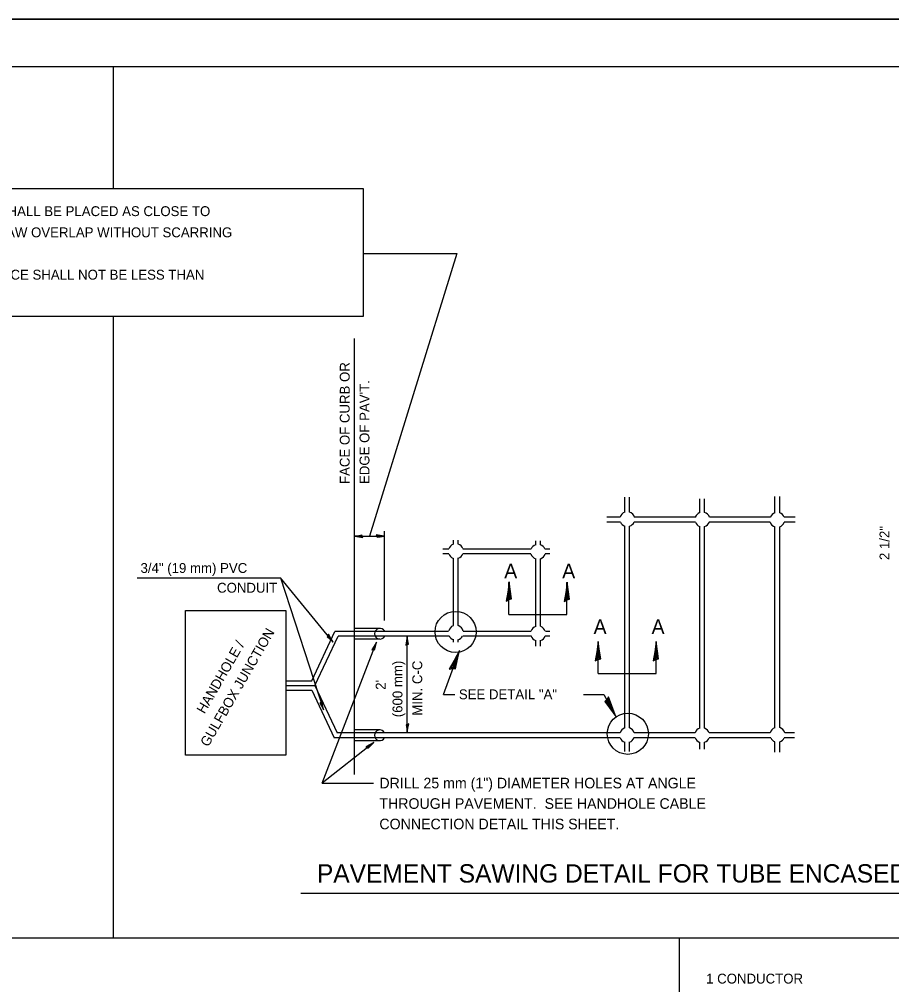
# Model space of a CAD drawing. Extents: x 1709823 to 1716999, y 1398858 to 1402388.
# Drawn here: x 1715257.1 to 1715442.5, y 1401786.9 to 1401992.1 of the extents above; entities that cross this region are included whole.
import ezdxf

# ---------------------------------------------------------------- set-up
doc = ezdxf.new("R2010")
doc.units = 0
for name, color, linetype in [('Design_EX_Roadway Dimensions', 7, 'Continuous'), ('Design_EX_Roadway Notes', 7, 'Continuous'), ('Level 48', 7, 'Continuous'), ('Sheets_50 Reference Boundary', 7, 'Continuous'), ('Sheets_General Details', 7, 'Continuous'), ('Sheets_Printer Plotting Border', 7, 'Continuous'), ('Signals_EX_Above Ground', 7, 'Continuous'), ('Signals_EX_Detector Loop', 7, 'Continuous'), ('Signals_EX_Underground Conduit', 7, 'Continuous')]:
    doc.layers.add(name, color=color, linetype=linetype)

msp = doc.modelspace()

# ---------------------------------------------------------------- linework, layer by layer
at = {"layer": 'Design_EX_Roadway Dimensions'}
for p, q in [((1715334.71, 1401864.34), (1715334.71, 1401883.32)), ((1715328.39, 1401882.27), (1715334.71, 1401882.27)), ((1715282.19, 1401873.41), (1715312.66, 1401873.41)), ((1715323.81, 1401859.77), (1715312.66, 1401873.41)), ((1715312.66, 1401873.41), (1715321.76, 1401845.34)), ((1715361.18, 1401865.62), (1715361.18, 1401872.42)), ((1715373.49, 1401865.62), (1715373.49, 1401872.42)), ((1715361.18, 1401865.62), (1715373.49, 1401865.62)), ((1715339.58, 1401840.45), (1715339.58, 1401861.01)), ((1715380.17, 1401853.07), (1715380.17, 1401859.87)), ((1715392.48, 1401853.07), (1715392.48, 1401859.87)), ((1715380.17, 1401853.07), (1715392.48, 1401853.07))]:
    msp.add_line(p, q, dxfattribs=at)
for points in [[(1715329.97, 1401882.24), (1715329.91, 1401882.48), (1715329.25, 1401882.38), (1715328.39, 1401882.27), (1715329.31, 1401882.14), (1715330.11, 1401882), (1715329.97, 1401882.24), (1715329.9, 1401882.4), (1715328.97, 1401882.27), (1715329.99, 1401882.09), (1715329.83, 1401882.29), (1715329.4, 1401882.26), (1715329.82, 1401882.19)], [(1715333.14, 1401882.29), (1715333.19, 1401882.06), (1715333.85, 1401882.16), (1715334.71, 1401882.27), (1715333.8, 1401882.39), (1715332.99, 1401882.53), (1715333.14, 1401882.29), (1715333.21, 1401882.13), (1715334.13, 1401882.27), (1715333.12, 1401882.45), (1715333.27, 1401882.25), (1715333.69, 1401882.27), (1715333.29, 1401882.34)], [(1715361.16, 1401868.81), (1715361.73, 1401868.93), (1715361.48, 1401870.54), (1715361.22, 1401872.59), (1715360.92, 1401870.4), (1715360.58, 1401868.47), (1715361.16, 1401868.81), (1715361.53, 1401868.98), (1715361.22, 1401871.21), (1715360.79, 1401868.77), (1715361.27, 1401869.13), (1715361.2, 1401870.16), (1715361.05, 1401869.17)], [(1715373.49, 1401868.72), (1715374.05, 1401868.85), (1715373.81, 1401870.45), (1715373.54, 1401872.51), (1715373.24, 1401870.31), (1715372.9, 1401868.39), (1715373.49, 1401868.72), (1715373.86, 1401868.89), (1715373.54, 1401871.12), (1715373.11, 1401868.68), (1715373.59, 1401869.05), (1715373.53, 1401870.07), (1715373.38, 1401869.08)], [(1715322.72, 1401861.14), (1715322.56, 1401860.93), (1715323.11, 1401860.43), (1715323.81, 1401859.77), (1715323.27, 1401860.65), (1715322.83, 1401861.43), (1715322.72, 1401861.14), (1715322.64, 1401860.97), (1715323.41, 1401860.27), (1715322.84, 1401861.27), (1715322.78, 1401861), (1715323.1, 1401860.65), (1715322.87, 1401861.05)], [(1715339.56, 1401859.27), (1715339.82, 1401859.32), (1715339.7, 1401860.06), (1715339.58, 1401861.01), (1715339.44, 1401860), (1715339.29, 1401859.11), (1715339.56, 1401859.27), (1715339.73, 1401859.34), (1715339.58, 1401860.38), (1715339.38, 1401859.25), (1715339.6, 1401859.41), (1715339.57, 1401859.89), (1715339.5, 1401859.43)], [(1715380.11, 1401856.09), (1715380.68, 1401856.21), (1715380.43, 1401857.81), (1715380.17, 1401859.87), (1715379.87, 1401857.68), (1715379.53, 1401855.75), (1715380.11, 1401856.09), (1715380.49, 1401856.26), (1715380.16, 1401858.49), (1715379.74, 1401856.05), (1715380.22, 1401856.41), (1715380.15, 1401857.44), (1715380, 1401856.45)], [(1715392.43, 1401856.09), (1715392.99, 1401856.21), (1715392.75, 1401857.81), (1715392.48, 1401859.87), (1715392.18, 1401857.68), (1715391.84, 1401855.75), (1715392.43, 1401856.09), (1715392.8, 1401856.26), (1715392.48, 1401858.49), (1715392.05, 1401856.05), (1715392.53, 1401856.41), (1715392.47, 1401857.44), (1715392.32, 1401856.45)], [(1715321.25, 1401847.01), (1715321.02, 1401846.88), (1715321.35, 1401846.21), (1715321.76, 1401845.34), (1715321.58, 1401846.35), (1715321.46, 1401847.25), (1715321.25, 1401847.01), (1715321.11, 1401846.89), (1715321.57, 1401845.95), (1715321.41, 1401847.09), (1715321.25, 1401846.86), (1715321.42, 1401846.42), (1715321.35, 1401846.87)], [(1715339.61, 1401842.2), (1715339.35, 1401842.14), (1715339.46, 1401841.4), (1715339.58, 1401840.45), (1715339.72, 1401841.47), (1715339.88, 1401842.36), (1715339.61, 1401842.2), (1715339.43, 1401842.12), (1715339.58, 1401841.09), (1715339.78, 1401842.22), (1715339.56, 1401842.05), (1715339.59, 1401841.58), (1715339.66, 1401842.04)]]:
    msp.add_lwpolyline(points, dxfattribs=at)
at = {"layer": 'Design_EX_Roadway Notes'}
for p, q in [((1715330.28, 1401942.33), (1715350.12, 1401942.33)), ((1715350.12, 1401942.33), (1715331.55, 1401882.27)), ((1715328.39, 1401831.63), (1715328.39, 1401924.31)), ((1715321.48, 1401829.8), (1715333.03, 1401859.77)), ((1715347.27, 1401848.65), (1715350.69, 1401857.88)), ((1715347.27, 1401848.65), (1715349.65, 1401848.65)), ((1715376.99, 1401848.6), (1715381.36, 1401848.6)), ((1715381.36, 1401848.6), (1715383.87, 1401843.95)), ((1715332.47, 1401838.45), (1715321.48, 1401829.8)), ((1715321.48, 1401829.8), (1715332.4, 1401829.8))]:
    msp.add_line(p, q, dxfattribs=at)
msp.add_lwpolyline([(1715198.44, 1401956.07), (1715198.44, 1401929.05), (1715330.28, 1401929.05), (1715330.28, 1401956.07)], close=True, dxfattribs=at)
for points in [[(1715332.37, 1401858.15), (1715332.64, 1401858.11), (1715332.8, 1401858.84), (1715333.03, 1401859.77), (1715332.53, 1401858.88), (1715332.07, 1401858.1), (1715332.37, 1401858.15), (1715332.56, 1401858.16), (1715332.8, 1401859.18), (1715332.21, 1401858.2), (1715332.47, 1401858.27), (1715332.61, 1401858.72), (1715332.39, 1401858.32)], [(1715349.22, 1401854.15), (1715349.83, 1401854.07), (1715350.18, 1401855.77), (1715350.69, 1401857.94), (1715349.56, 1401855.84), (1715348.51, 1401854.03), (1715349.22, 1401854.15), (1715349.66, 1401854.19), (1715350.17, 1401856.54), (1715348.83, 1401854.25), (1715349.44, 1401854.44), (1715349.76, 1401855.49), (1715349.24, 1401854.56)], [(1715381.99, 1401847.55), (1715381.53, 1401847.14), (1715382.57, 1401845.76), (1715383.87, 1401843.95), (1715383.04, 1401846.18), (1715382.37, 1401848.16), (1715381.99, 1401847.55), (1715381.73, 1401847.2), (1715383.17, 1401845.26), (1715382.33, 1401847.78), (1715382.06, 1401847.19), (1715382.64, 1401846.26), (1715382.28, 1401847.26)], [(1715331.08, 1401837.39), (1715331.29, 1401837.22), (1715331.8, 1401837.76), (1715332.47, 1401838.45), (1715331.58, 1401837.93), (1715330.79, 1401837.5), (1715331.08, 1401837.39), (1715331.25, 1401837.3), (1715331.97, 1401838.06), (1715330.96, 1401837.51), (1715331.22, 1401837.44), (1715331.58, 1401837.76), (1715331.18, 1401837.53)]]:
    msp.add_lwpolyline(points, dxfattribs=at)
for centre in [(1715349.84, 1401861.92), (1715386.44, 1401840.27)]:
    msp.add_circle(centre, 4.37, dxfattribs=at)
at = {"layer": 'Level 48'}
msp.add_lwpolyline([(1714958.63, 1401992.13), (1715638.63, 1401992.13), (1715638.63, 1401552.13), (1714958.63, 1401552.13)], close=True, dxfattribs=at)
at = {"layer": 'Sheets_50 Reference Boundary'}
msp.add_lwpolyline([(1714998.63, 1401982.13), (1715628.63, 1401982.13), (1715628.63, 1401582.13), (1714998.63, 1401582.13)], close=True, dxfattribs=at)
at = {"layer": 'Sheets_General Details'}
for p, q in [((1715638.63, 1401992.13), (1714958.63, 1401992.13)), ((1715277.16, 1401956.07), (1715277.16, 1401982.13)), ((1715277.16, 1401796.93), (1715277.16, 1401929.05)), ((1715316.99, 1401806.41), (1715533.57, 1401806.41)), ((1714998.63, 1401796.93), (1715628.63, 1401796.93)), ((1715397.45, 1401582.13), (1715397.45, 1401796.93))]:
    msp.add_line(p, q, dxfattribs=at)
msp.add_lwpolyline([(1714998.63, 1401982.13), (1715628.63, 1401982.13), (1715628.63, 1401562.13), (1714998.63, 1401562.13)], close=True, dxfattribs=at)
at = {"layer": 'Sheets_Printer Plotting Border'}
msp.add_lwpolyline([(1714958.63, 1401552.13), (1715638.63, 1401552.13), (1715638.63, 1401992.13), (1714958.63, 1401992.13)], close=True, dxfattribs=at)
at = {"layer": 'Signals_EX_Above Ground'}
msp.add_lwpolyline([(1715313.77, 1401866.48), (1715313.77, 1401835.74), (1715292.45, 1401835.74), (1715292.45, 1401866.48)], close=True, dxfattribs=at)
at = {"layer": 'Signals_EX_Detector Loop'}
for p, q in [((1715385.78, 1401887.36), (1715385.78, 1401890.59)), ((1715386.81, 1401887.37), (1715386.81, 1401890.59)), ((1715401.72, 1401887.31), (1715401.72, 1401890.22)), ((1715402.75, 1401887.32), (1715402.75, 1401890.22)), ((1715417.7, 1401887.26), (1715417.7, 1401890.71)), ((1715418.73, 1401887.24), (1715418.73, 1401890.71)), ((1715384.78, 1401886.28), (1715381.99, 1401886.28)), ((1715384.91, 1401885.25), (1715381.99, 1401885.25)), ((1715400.82, 1401885.25), (1715387.8, 1401885.25)), ((1715400.79, 1401886.28), (1715387.81, 1401886.28)), ((1715416.69, 1401885.25), (1715403.75, 1401885.25)), ((1715416.71, 1401886.28), (1715403.79, 1401886.28)), ((1715422, 1401886.28), (1715419.68, 1401886.28)), ((1715422, 1401885.25), (1715419.68, 1401885.25)), ((1715385.78, 1401841.51), (1715385.78, 1401884.39)), ((1715386.81, 1401841.51), (1715386.81, 1401884.39)), ((1715401.72, 1401841.45), (1715401.72, 1401884.34)), ((1715402.75, 1401841.44), (1715402.75, 1401884.33)), ((1715417.7, 1401841.57), (1715417.7, 1401884.27)), ((1715418.73, 1401841.59), (1715418.73, 1401884.29)), ((1715349.38, 1401880.61), (1715349.38, 1401881.41)), ((1715350.4, 1401880.61), (1715350.4, 1401881.41)), ((1715366.86, 1401880.47), (1715366.86, 1401881.29)), ((1715367.89, 1401880.44), (1715367.89, 1401881.29)), ((1715348.39, 1401879.53), (1715347.1, 1401879.53)), ((1715365.91, 1401879.53), (1715351.38, 1401879.53)), ((1715369.89, 1401879.53), (1715368.82, 1401879.53)), ((1715348.44, 1401878.5), (1715347.1, 1401878.5)), ((1715349.38, 1401863.27), (1715349.38, 1401877.63)), ((1715350.4, 1401863.32), (1715350.4, 1401877.69)), ((1715365.85, 1401878.5), (1715351.39, 1401878.5)), ((1715366.86, 1401863.16), (1715366.86, 1401877.46)), ((1715367.89, 1401863.18), (1715367.89, 1401877.49)), ((1715369.89, 1401878.5), (1715368.88, 1401878.5)), ((1715319.31, 1401851.56), (1715324.22, 1401862.04)), ((1715319.97, 1401850.54), (1715324.87, 1401861.01)), ((1715332.82, 1401862.04), (1715324.22, 1401862.04)), ((1715332.96, 1401861.01), (1715324.87, 1401861.01)), ((1715336.13, 1401861.01), (1715332.75, 1401861.01)), ((1715336.13, 1401862.04), (1715332.77, 1401862.04)), ((1715348.36, 1401862.04), (1715336.13, 1401862.04)), ((1715348.5, 1401861.01), (1715336.13, 1401861.01)), ((1715349.38, 1401859.71), (1715349.38, 1401860.37)), ((1715365.96, 1401861.01), (1715351.36, 1401861.01)), ((1715365.93, 1401862.04), (1715351.48, 1401862.04)), ((1715369.89, 1401861.01), (1715368.91, 1401861.01)), ((1715369.89, 1401862.04), (1715368.96, 1401862.04)), ((1715350.4, 1401859.71), (1715350.4, 1401860.32)), ((1715366.86, 1401858.86), (1715366.86, 1401860.15)), ((1715367.89, 1401858.86), (1715367.89, 1401860.2)), ((1715314.01, 1401851.56), (1715319.31, 1401851.56)), ((1715314.01, 1401850.54), (1715319.97, 1401850.54)), ((1715319.97, 1401850.54), (1715324.71, 1401840.45)), ((1715314.01, 1401849.51), (1715319.31, 1401849.51)), ((1715319.31, 1401849.51), (1715324.06, 1401839.43)), ((1715332.92, 1401840.45), (1715324.71, 1401840.45)), ((1715335.23, 1401840.45), (1715332.76, 1401840.45)), ((1715384.79, 1401840.45), (1715335.23, 1401840.45)), ((1715400.73, 1401840.45), (1715387.8, 1401840.45)), ((1715416.72, 1401840.45), (1715403.7, 1401840.45)), ((1715421.88, 1401840.45), (1715419.78, 1401840.45)), ((1715332.93, 1401839.43), (1715324.06, 1401839.43)), ((1715335.23, 1401839.43), (1715332.75, 1401839.43)), ((1715384.84, 1401839.43), (1715335.23, 1401839.43)), ((1715385.78, 1401836.52), (1715385.78, 1401838.53)), ((1715386.81, 1401836.52), (1715386.81, 1401838.53)), ((1715400.74, 1401839.43), (1715387.75, 1401839.43)), ((1715401.72, 1401837), (1715401.72, 1401838.45)), ((1715402.75, 1401837), (1715402.75, 1401838.48)), ((1715416.81, 1401839.43), (1715403.71, 1401839.43)), ((1715417.7, 1401836.39), (1715417.7, 1401838.59)), ((1715418.73, 1401836.39), (1715418.73, 1401838.58)), ((1715421.88, 1401839.43), (1715419.67, 1401839.43))]:
    msp.add_line(p, q, dxfattribs=at)
for centre, start, end in [((1715386.33, 1401885.9), 110.5516, 165.8822), ((1715386.33, 1401885.9), 15.0769, 71.671), ((1715402.28, 1401885.81), 110.992, 161.1373), ((1715402.28, 1401885.81), 17.9634, 72.7722), ((1715418.19, 1401885.75), 108.2108, 159.7568), ((1715418.19, 1401885.75), 20.2689, 70.0963), ((1715386.33, 1401885.9), 203.4777, 249.4747), ((1715386.33, 1401885.9), 287.4027, 337.1663), ((1715402.28, 1401885.81), 200.6394, 249.1054), ((1715402.28, 1401885.81), 287.9575, 340.1828), ((1715418.19, 1401885.75), 198.1387, 251.8613), ((1715418.19, 1401885.75), 290.0438, 341.6599), ((1715349.91, 1401879.07), 108.7841, 161.6219), ((1715349.91, 1401879.07), 21.1334, 72.1997), ((1715367.37, 1401878.96), 108.5882, 157.8311), ((1715367.37, 1401878.96), 22.1444, 70.6266), ((1715349.91, 1401879.07), 199.9734, 246.831), ((1715349.91, 1401879.07), 288.7531, 339.6108), ((1715367.37, 1401878.96), 196.2274, 251.4579), ((1715367.37, 1401878.96), 289.3865, 343.3329), ((1715349.91, 1401861.76), 111.4656, 165.1576), ((1715349.91, 1401861.76), 11.4978, 72.5176), ((1715367.39, 1401861.59), 108.4232, 160.2736), ((1715367.39, 1401861.59), 17.9072, 69.404), ((1715349.91, 1401861.76), 205.5614, 249.7088), ((1715349.91, 1401861.76), 288.9121, 332.9186), ((1715367.39, 1401861.59), 199.9509, 250.7592), ((1715367.39, 1401861.59), 289.0813, 341.53), ((1715386.29, 1401840.01), 109.0462, 163.0022), ((1715386.29, 1401840.01), 16.8024, 71.0207), ((1715402.23, 1401839.95), 108.3399, 160.5828), ((1715402.23, 1401839.95), 19.1179, 70.2957), ((1715418.24, 1401840.08), 110.1642, 165.7454), ((1715418.24, 1401840.08), 14.1446, 72.0048), ((1715386.29, 1401840.01), 201.7944, 250.8195), ((1715386.29, 1401840.01), 289.114, 338.941), ((1715402.23, 1401839.95), 199.0989, 251.388), ((1715402.23, 1401839.95), 289.44, 340.8395), ((1715418.24, 1401840.08), 204.4904, 249.6417), ((1715418.24, 1401840.08), 287.7999, 336.2111)]:
    msp.add_arc(centre, 1.58, start, end, dxfattribs=at)
at = {"layer": 'Signals_EX_Underground Conduit'}
for p, q in [((1715333.78, 1401862.68), (1715328.39, 1401862.68)), ((1715333.78, 1401860.39), (1715328.38, 1401860.39)), ((1715333.78, 1401841.09), (1715328.39, 1401841.09)), ((1715333.78, 1401838.8), (1715328.39, 1401838.8))]:
    msp.add_line(p, q, dxfattribs=at)
for centre in [(1715333.77, 1401861.53), (1715333.76, 1401839.95)]:
    msp.add_arc(centre, 1.14, 27.5109, 332.1857, dxfattribs=at)

# ---------------------------------------------------------------- texts
at = {"layer": 'Design_EX_Roadway Dimensions'}
for s, height, p in [('2 1/2"', 2.098, (1715442.03, 1401877.19)), ('(600 mm)', 2.1, (1715338.55, 1401843.79)), ('MIN. C-C', 2.1, (1715342.75, 1401844.12)), ("2'", 2.098, (1715334.97, 1401849.62))]:
    msp.add_text(s, height=height, rotation=90, dxfattribs=at).set_placement(p)
for s, height, p in [('3/4" (19 mm) PVC', 2.0985, (1715282.9, 1401874.46)), ('A', 3.09, (1715360.18, 1401873.33)), ('A', 3.09, (1715372.5, 1401873.33)), ('CONDUIT', 2.099, (1715299.16, 1401870.26)), ('A', 3.09, (1715379.17, 1401861.49)), ('A', 3.09, (1715391.49, 1401861.49))]:
    msp.add_text(s, height=height, dxfattribs=at).set_placement(p)
at = {"layer": 'Design_EX_Roadway Notes'}
for s, height, p in [('THE LOOP LEAD-IN CONDUIT HOLES SHALL BE PLACED AS CLOSE TO', 2.1, (1715202.06, 1401950.3)), ('THE CURB AS POSSIBLE TO PERMIT SAW OVERLAP WITHOUT SCARRING', 2.1, (1715202.06, 1401945.8)), ('IN NON-CURB LOCATIONS THE DISTANCE SHALL NOT BE LESS THAN', 2.1, (1715202.06, 1401936.8)), ('SEE DETAIL "A"', 2.0985, (1715350.54, 1401847.61)), ('DRILL 25 mm (1") DIAMETER HOLES AT ANGLE', 2.25, (1715333.65, 1401828.67)), ('THROUGH PAVEMENT.  SEE HANDHOLE CABLE', 2.25, (1715333.65, 1401824.32)), ('CONNECTION DETAIL THIS SHEET.', 2.25, (1715333.65, 1401819.97)), ('1 CONDUCTOR ', 2.1, (1715403.08, 1401787.18))]:
    msp.add_text(s, height=height, dxfattribs=at).set_placement(p)
for s, p in [('FACE OF CURB OR', (1715327.34, 1401893.36)), ("EDGE OF PAV'T.", (1715331.54, 1401893.36))]:
    msp.add_text(s, height=2.1, rotation=90, dxfattribs=at).set_placement(p)
at = {"layer": 'Sheets_General Details'}
msp.add_text('PAVEMENT SAWING DETAIL FOR TUBE ENCASED DETECTOR LOOP WIRE', height=3.8985, dxfattribs=at).set_placement((1715320.38, 1401808.65))
at = {"layer": 'Signals_EX_Above Ground'}
for s, height, p in [('GULFBOX JUNCTION', 2.0985, (1715297.28, 1401837.34)), ('HANDHOLE /', 2.099, (1715296.49, 1401844.37))]:
    msp.add_text(s, height=height, rotation=59.9987, dxfattribs=at).set_placement(p)

doc.saveas('drawing.dxf')
